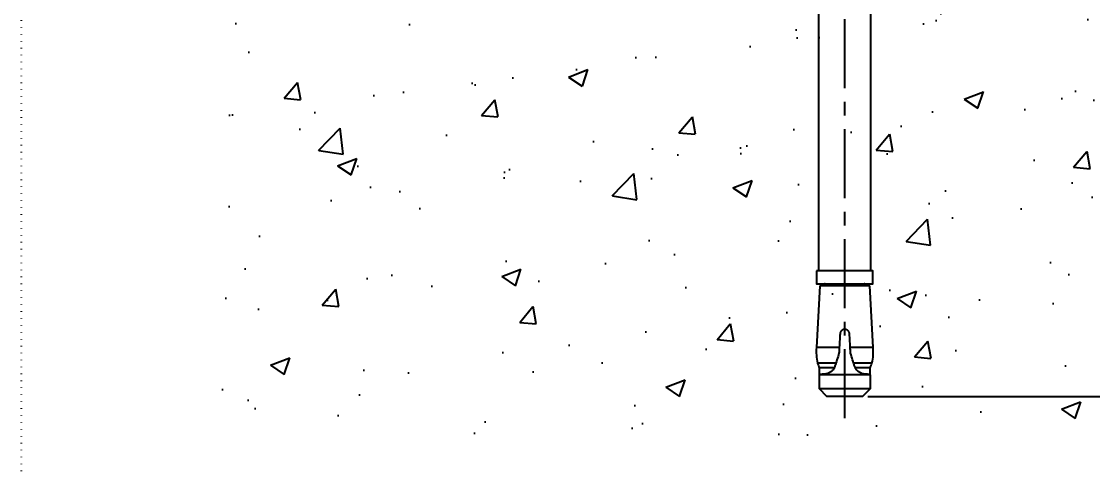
# Model space of a CAD drawing. Header units: millimetres. Extents: x -17234 to -8874, y -2869 to 1211.
# Drawn here: x -17234.3 to -16987.1, y -747.3 to -643.8 of the extents above; entities that cross this region are included whole.
import ezdxf

# ---------------------------------------------------------------- set-up
doc = ezdxf.new("R2010")
doc.units = ezdxf.units.MM
for name, pattern in [('ACAD_ISO07W100', [3, 0, -3]), ('CENTER', [50.8, 31.75, -6.35, 6.35, -6.35]), ('PHL_THICK', [0])]:
    doc.linetypes.add(name, pattern=pattern)
doc.layers.get('Defpoints').update_dxf_attribs({"linetype": 'ACAD_ISO07W100', "true_color": 0x105689})
for name, color, linetype in [('By Others', 9, 'Continuous'), ('Dim', 5, 'Continuous'), ('Screw', 9, 'Continuous')]:
    doc.layers.add(name, color=color, linetype=linetype)
doc.styles.add('TXT', font='techb___.ttf')
doc.dimstyles.new('ISO-25$0', dxfattribs={"dimtxt": 2.5, "dimasz": 2.5, "dimexe": 1.25, "dimexo": 0.625, "dimtad": 1, "dimtxsty": 'TXT', "dimcen": 2.5, "dimclrd": 5, "dimclre": 5, "dimclrt": 2, "dimadec": 0, "dimazin": 0, "dimtfac": 1, "dimtmove": 0, "dimatfit": 3, "dimfxl": 1, "dimarcsym": 0})

# ---------------------------------------------------------------- blocks, each defined once
blk = doc.blocks.new('*D8')
at = {"layer": 'Defpoints', "color": 0, "transparency": 16777216}
for p in [(-16979.56, -640.91), (-17040.23, -730.39), (-16973.39, -730.39)]:
    blk.add_point(p, dxfattribs=at)
at = {"layer": 'Dim', "color": 5, "lineweight": -2, "transparency": 16777216}
for p, q in [((-16978.31, -640.91), (-16970.89, -640.91)), ((-16973.39, -645.91), (-16973.39, -725.39)), ((-17038.98, -730.39), (-16970.89, -730.39))]:
    blk.add_line(p, q, dxfattribs=at)
at = {"layer": 'Dim', "color": 5, "transparency": 16777216}
for points in [[(-16974.23, -645.91), (-16972.56, -645.91), (-16973.39, -640.91)], [(-16974.23, -725.39), (-16972.56, -725.39), (-16973.39, -730.39)]]:
    blk.add_solid(points, dxfattribs=at)
at = {"layer": 'Dim', "color": 2, "transparency": 16777216, "insert": (-16973.39, -685.65), "char_height": 5, "attachment_point": 5, "rotation": 90, "style": 'TXT'}
blk.add_mtext('SIZE & EMBEDMENT\\PAS PROJECT', dxfattribs=at)

msp = doc.modelspace()

# ---------------------------------------------------------------- hatches: boundary and pattern name
at = {"layer": 'By Others'}
h = msp.add_hatch(dxfattribs=at)
h.set_pattern_fill('AR-CONC', color=256, scale=0.25)
h.set_pattern_definition([(50, (-2280, -507.83), (45.54617, -3.98477), [4.7625, -52.3875]), (355, (-2280, -507.83), (-8.81086, 47.76421), [3.81, -41.91015]), (100.45144, (-2276.204, -508.164), (36.73531, 43.77944), [4.0475, -44.52256]), (46.1842, (-2280, -495.13), (67.76976, -10.51058), [7.14375, -78.58125]), (96.63556, (-2274.35, -496.01), (59.35103, 61.85653), [6.07126, -66.7839]), (351.18415, (-2280, -495.13), (59.35103, 61.85653), [5.715, -62.86493]), (21, (-2273.65, -498.307), (37.9036, -25.5663), [4.7625, -52.3875]), (326, (-2273.65, -498.307), (15.4505, 46.04699), [3.81, -41.91]), (71.45144, (-2270.49, -500.437), (53.3541, 20.48069), [4.0475, -44.52248]), (37.5, (-2280, -507.832), (0.77215, 21.13876), [0, -41.402, 0, -42.545, 0, -42.06875]), (7.5, (-2280, -507.832), (16.704916, 25.045144), [0, -24.257, 0, -40.4495, 0, -16.03375]), (327.5, (-2294.16, -507.832), (33.897649, -1.432186), [0, -15.875, 0, -49.53, 0, -65.7225]), (317.5, (-2300.51, -507.832), (37.032295, 6.35662), [0, -20.6375, 0, -32.893, 0, -46.6725])])
h.paths.add_polyline_path([(-17189.534, -740.153), (-16899.128, -740.153), (-16899.128, -640.914), (-17189.534, -640.914)])

# ---------------------------------------------------------------- linework, layer by layer
at = {"color": 6, "linetype": 'CENTER', "ltscale": 0.5}
msp.add_lwpolyline([(-17044.331, -735.389), (-17044.331, -611.389)], dxfattribs=at)
at = {"layer": 'Defpoints', "color": 1, "ltscale": 0.5}
msp.add_lwpolyline([(-17234.331, -319.239), (-16854.331, -319.239), (-16854.331, -829.239), (-17234.331, -829.239), (-17234.331, -319.239)], dxfattribs=at)
at = {"layer": 'Screw', "linetype": 'PHL_THICK'}
for p, q in [((-17050.331, -701.389), (-17050.331, -631.389)), ((-17038.331, -701.389), (-17038.331, -631.389)), ((-17050.106, -704.889), (-17050.874, -719.069)), ((-17038.555, -704.889), (-17050.106, -704.889)), ((-17048.541, -704.889), (-17048.541, -704.839)), ((-17040.121, -704.889), (-17040.121, -704.839)), ((-17045.476, -716.809), (-17045.5, -717.258)), ((-17045.453, -716.361), (-17045.476, -716.809)), ((-17045.429, -715.915), (-17045.453, -716.361)), ((-17045.417, -715.831), (-17045.429, -715.915)), ((-17045.398, -715.747), (-17045.417, -715.831)), ((-17045.373, -715.665), (-17045.398, -715.747)), ((-17045.341, -715.585), (-17045.373, -715.665)), ((-17045.303, -715.507), (-17045.341, -715.585)), ((-17045.259, -715.433), (-17045.303, -715.507)), ((-17045.21, -715.363), (-17045.259, -715.433)), ((-17045.156, -715.298), (-17045.21, -715.363)), ((-17045.1, -715.239), (-17045.156, -715.298)), ((-17045.038, -715.184), (-17045.1, -715.239)), ((-17044.971, -715.132), (-17045.038, -715.184)), ((-17044.899, -715.085), (-17044.971, -715.132)), ((-17044.824, -715.044), (-17044.899, -715.085)), ((-17044.745, -715.008), (-17044.824, -715.044)), ((-17044.664, -714.979), (-17044.745, -715.008)), ((-17044.581, -714.956), (-17044.664, -714.979)), ((-17044.497, -714.94), (-17044.581, -714.956)), ((-17044.413, -714.931), (-17044.497, -714.94)), ((-17044.331, -714.927), (-17044.413, -714.931)), ((-17044.248, -714.931), (-17044.331, -714.927)), ((-17044.164, -714.94), (-17044.248, -714.931)), ((-17044.081, -714.956), (-17044.164, -714.94)), ((-17043.997, -714.979), (-17044.081, -714.956)), ((-17043.916, -715.008), (-17043.997, -714.979)), ((-17043.837, -715.044), (-17043.916, -715.008)), ((-17043.762, -715.085), (-17043.837, -715.044)), ((-17043.69, -715.132), (-17043.762, -715.085)), ((-17043.623, -715.184), (-17043.69, -715.132)), ((-17043.562, -715.239), (-17043.623, -715.184)), ((-17043.505, -715.298), (-17043.562, -715.239)), ((-17043.452, -715.363), (-17043.505, -715.298)), ((-17043.403, -715.433), (-17043.452, -715.363)), ((-17043.359, -715.507), (-17043.403, -715.433)), ((-17043.32, -715.585), (-17043.359, -715.507)), ((-17043.288, -715.665), (-17043.32, -715.585)), ((-17043.263, -715.747), (-17043.288, -715.665)), ((-17043.244, -715.831), (-17043.263, -715.747)), ((-17043.232, -715.915), (-17043.244, -715.831)), ((-17043.208, -716.361), (-17043.232, -715.915)), ((-17043.185, -716.809), (-17043.208, -716.361)), ((-17043.161, -717.258), (-17043.185, -716.809)), ((-17045.595, -719.069), (-17050.874, -719.069)), ((-17045.605, -719.257), (-17045.614, -719.442)), ((-17045.595, -719.069), (-17045.605, -719.257)), ((-17045.571, -718.614), (-17045.595, -719.069)), ((-17045.547, -718.161), (-17045.571, -718.614)), ((-17045.523, -717.709), (-17045.547, -718.161)), ((-17045.5, -717.258), (-17045.523, -717.709)), ((-17043.138, -717.709), (-17043.161, -717.258)), ((-17043.114, -718.161), (-17043.138, -717.709)), ((-17043.09, -718.614), (-17043.114, -718.161)), ((-17043.066, -719.069), (-17043.09, -718.614)), ((-17037.787, -719.069), (-17043.066, -719.069)), ((-17043.057, -719.257), (-17043.066, -719.069)), ((-17043.047, -719.442), (-17043.057, -719.257)), ((-17046.002, -721.565), (-17046.122, -721.949)), ((-17045.886, -721.176), (-17046.002, -721.565)), ((-17045.773, -720.783), (-17045.886, -721.176)), ((-17045.664, -720.386), (-17045.773, -720.783)), ((-17045.654, -720.192), (-17045.664, -720.386)), ((-17045.643, -719.999), (-17045.654, -720.192)), ((-17045.634, -719.81), (-17045.643, -719.999)), ((-17045.624, -719.624), (-17045.634, -719.81)), ((-17045.614, -719.442), (-17045.624, -719.624)), ((-17043.037, -719.624), (-17043.047, -719.442)), ((-17043.028, -719.81), (-17043.037, -719.624)), ((-17043.018, -719.999), (-17043.028, -719.81)), ((-17043.008, -720.192), (-17043.018, -719.999)), ((-17042.997, -720.386), (-17043.008, -720.192)), ((-17042.888, -720.783), (-17042.997, -720.386)), ((-17042.775, -721.176), (-17042.888, -720.783)), ((-17042.659, -721.565), (-17042.775, -721.176)), ((-17042.539, -721.949), (-17042.659, -721.565)), ((-17046.369, -722.7), (-17050.61, -722.7)), ((-17046.77, -723.819), (-17050.18, -723.819)), ((-17050.18, -725.341), (-17050.18, -723.819)), ((-17046.926, -724.116), (-17047.037, -724.26)), ((-17046.825, -723.965), (-17046.926, -724.116)), ((-17046.817, -723.944), (-17046.825, -723.965)), ((-17046.809, -723.923), (-17046.817, -723.944)), ((-17046.801, -723.902), (-17046.809, -723.923)), ((-17046.794, -723.881), (-17046.801, -723.902)), ((-17046.786, -723.861), (-17046.794, -723.881)), ((-17046.778, -723.84), (-17046.786, -723.861)), ((-17046.77, -723.819), (-17046.778, -723.84)), ((-17046.712, -723.663), (-17046.77, -723.819)), ((-17046.654, -723.507), (-17046.712, -723.663)), ((-17046.596, -723.348), (-17046.654, -723.507)), ((-17046.539, -723.188), (-17046.596, -723.348)), ((-17046.482, -723.027), (-17046.539, -723.188)), ((-17046.425, -722.864), (-17046.482, -723.027)), ((-17046.369, -722.7), (-17046.425, -722.864)), ((-17046.244, -722.328), (-17046.369, -722.7)), ((-17046.122, -721.949), (-17046.244, -722.328)), ((-17042.417, -722.328), (-17042.539, -721.949)), ((-17042.292, -722.7), (-17042.417, -722.328)), ((-17038.051, -722.7), (-17042.292, -722.7)), ((-17042.236, -722.864), (-17042.292, -722.7)), ((-17042.179, -723.027), (-17042.236, -722.864)), ((-17042.122, -723.188), (-17042.179, -723.027)), ((-17042.065, -723.348), (-17042.122, -723.188)), ((-17042.007, -723.507), (-17042.065, -723.348)), ((-17041.949, -723.663), (-17042.007, -723.507)), ((-17041.891, -723.819), (-17041.949, -723.663)), ((-17038.481, -723.819), (-17041.891, -723.819)), ((-17041.883, -723.84), (-17041.891, -723.819)), ((-17041.875, -723.861), (-17041.883, -723.84)), ((-17041.868, -723.881), (-17041.875, -723.861)), ((-17041.86, -723.902), (-17041.868, -723.881)), ((-17041.852, -723.923), (-17041.86, -723.902)), ((-17041.844, -723.944), (-17041.852, -723.923)), ((-17041.836, -723.965), (-17041.844, -723.944)), ((-17041.735, -724.116), (-17041.836, -723.965)), ((-17041.625, -724.26), (-17041.735, -724.116)), ((-17050.175, -725.341), (-17050.181, -725.389)), ((-17038.481, -725.389), (-17050.181, -725.389)), ((-17049.552, -725.341), (-17050.18, -725.341)), ((-17049.552, -725.341), (-17050.175, -725.341)), ((-17049.552, -725.341), (-17049.552, -725.252)), ((-17049.465, -725.263), (-17049.552, -725.252)), ((-17049.374, -725.27), (-17049.465, -725.263)), ((-17049.278, -725.275), (-17049.374, -725.27)), ((-17049.177, -725.277), (-17049.278, -725.275)), ((-17049.073, -725.274), (-17049.177, -725.277)), ((-17048.965, -725.268), (-17049.073, -725.274)), ((-17048.853, -725.257), (-17048.965, -725.268)), ((-17048.739, -725.241), (-17048.853, -725.257)), ((-17048.618, -725.218), (-17048.739, -725.241)), ((-17048.489, -725.188), (-17048.618, -725.218)), ((-17048.356, -725.15), (-17048.489, -725.188)), ((-17048.219, -725.103), (-17048.356, -725.15)), ((-17048.079, -725.047), (-17048.219, -725.103)), ((-17047.94, -724.982), (-17048.079, -725.047)), ((-17047.802, -724.908), (-17047.94, -724.982)), ((-17047.669, -724.827), (-17047.802, -724.908)), ((-17047.54, -724.738), (-17047.669, -724.827)), ((-17047.41, -724.636), (-17047.54, -724.738)), ((-17047.281, -724.522), (-17047.41, -724.636)), ((-17047.156, -724.396), (-17047.281, -724.522)), ((-17047.037, -724.26), (-17047.156, -724.396)), ((-17041.505, -724.396), (-17041.625, -724.26)), ((-17041.38, -724.522), (-17041.505, -724.396)), ((-17041.251, -724.636), (-17041.38, -724.522)), ((-17041.121, -724.738), (-17041.251, -724.636)), ((-17040.992, -724.827), (-17041.121, -724.738)), ((-17040.859, -724.908), (-17040.992, -724.827)), ((-17040.721, -724.982), (-17040.859, -724.908)), ((-17040.582, -725.047), (-17040.721, -724.982)), ((-17040.442, -725.103), (-17040.582, -725.047)), ((-17040.305, -725.15), (-17040.442, -725.103)), ((-17040.172, -725.188), (-17040.305, -725.15)), ((-17040.044, -725.218), (-17040.172, -725.188)), ((-17039.923, -725.241), (-17040.044, -725.218)), ((-17039.808, -725.257), (-17039.923, -725.241)), ((-17039.697, -725.268), (-17039.808, -725.257)), ((-17039.588, -725.274), (-17039.697, -725.268)), ((-17039.484, -725.277), (-17039.588, -725.274)), ((-17039.384, -725.275), (-17039.484, -725.277)), ((-17039.287, -725.27), (-17039.384, -725.275)), ((-17039.196, -725.263), (-17039.287, -725.27)), ((-17039.109, -725.252), (-17039.196, -725.263)), ((-17039.109, -725.341), (-17039.109, -725.252)), ((-17038.482, -725.341), (-17039.109, -725.341)), ((-17038.481, -725.389), (-17038.486, -725.341)), ((-17038.481, -728.639), (-17050.181, -728.639))]:
    msp.add_line(p, q, dxfattribs=at)
msp.add_lwpolyline([(-17050.831, -701.389), (-17050.831, -704.389), (-17037.831, -704.389), (-17037.831, -701.389)], close=True, dxfattribs=at)
msp.add_lwpolyline([(-17038.482, -725.341), (-17038.481, -723.819, 0.0136019), (-17038.051, -722.7, 0.0821897), (-17037.787, -719.069), (-17038.555, -704.889)], format="xyb", dxfattribs=at)
msp.add_lwpolyline([(-17038.481, -725.389), (-17038.481, -728.639), (-17040.231, -730.389), (-17048.431, -730.389), (-17050.181, -728.639), (-17050.181, -725.389)], dxfattribs=at)
for centre, radius, start, end in [((-17048.991, -704.839), 0.45, 0.00039, 90), ((-17039.671, -704.839), 0.45, 90, 179.99961), ((-17039.772, -720.089), 11.148, 174.75253, 193.54676), ((-17029.841, -715.346), 22.033, 199.50028, 202.61743)]:
    msp.add_arc(centre, radius, start, end, dxfattribs=at)

# ---------------------------------------------------------------- dimensions: what is measured, and where the dimension line sits
at = {"layer": 'Dim'}
dim = msp.add_linear_dim(base=(-16973.394, -730.389), p1=(-16979.558, -640.914), p2=(-17040.231, -730.389), angle=90, text='SIZE & EMBEDMENT\\XAS PROJECT', dimstyle='ISO-25$0', override={"dimscale": 2, "dimpost": '\\X'}, dxfattribs=at)
dim.commit()
dim.dimension.update_dxf_attribs({"geometry": '*D8', "text_midpoint": (-16973.394, -685.652), "dimtype": 160})

doc.saveas('drawing.dxf')
